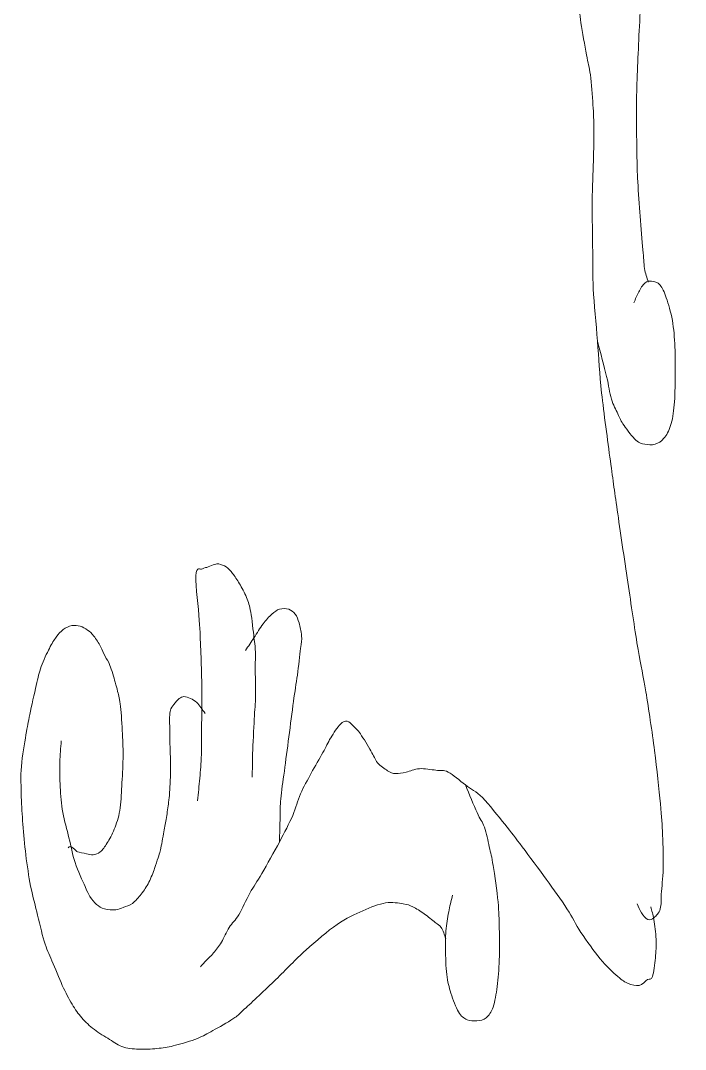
# Model space of a CAD drawing. Header units: millimetres. Extents: x -244 to 210, y -105 to 169.
# Drawn here: x -105.14 to -87.39, y 30.7 to 58.15 of the extents above; entities that cross this region are included whole.
import ezdxf

# ---------------------------------------------------------------- set-up
doc = ezdxf.new("R2010")
doc.units = ezdxf.units.MM
doc.header["$MEASUREMENT"] = 0
doc.layers.add('Camada 1', color=7, linetype='Continuous')

msp = doc.modelspace()

# ---------------------------------------------------------------- linework, layer by layer
at = {"layer": 'Camada 1', "color": 250, "lineweight": 9}
for points, knots in [([(-89.1631, 81.7251), (-89.2039, 81.5596), (-89.1319, 81.0831), (-89.1291, 80.9652), (-89.1291, 80.9652), (-89.1263, 80.8473), (-89.1165, 80.4673), (-89.1123, 80.2577), (-89.1123, 80.2577), (-89.1082, 80.0481), (-89.1011, 79.896), (-89.1041, 79.7074), (-89.1041, 79.7074), (-89.1071, 79.5188), (-89.1129, 79.3204), (-89.1305, 79.1309), (-89.1305, 79.1309), (-89.1481, 78.9414), (-89.1753, 78.769), (-89.2087, 78.5807), (-89.2087, 78.5807), (-89.2421, 78.3923), (-89.282, 78.1761), (-89.3301, 78.0042), (-89.3301, 78.0042), (-89.3783, 77.8323), (-89.4293, 77.6623), (-89.4947, 77.5587), (-89.4947, 77.5587), (-89.5602, 77.4552), (-89.6345, 77.4452), (-89.7109, 77.4015), (-89.7109, 77.4015), (-89.7874, 77.3578), (-89.8762, 77.3054), (-89.9531, 77.2967), (-89.9531, 77.2967), (-90.0299, 77.288), (-90.0926, 77.3142), (-90.1691, 77.3491), (-90.1691, 77.3491), (-90.2456, 77.384), (-90.3481, 77.4408), (-90.411, 77.5063), (-90.411, 77.5063), (-90.474, 77.5718), (-90.5068, 77.6652), (-90.5426, 77.7379), (-90.5426, 77.7379), (-90.5783, 77.8107), (-90.5866, 77.8375), (-90.6249, 77.9416), (-90.6249, 77.9416), (-90.6632, 78.0456), (-90.734, 78.224), (-90.7722, 78.362), (-90.7722, 78.362), (-90.8104, 78.5), (-90.8248, 78.6356), (-90.8522, 78.7626), (-90.8522, 78.7626), (-90.8796, 78.8896), (-90.907, 78.9736), (-90.9366, 79.1238), (-90.9366, 79.1238), (-90.9662, 79.2741), (-91.0052, 79.4844), (-91.0293, 79.6625), (-91.0293, 79.6625), (-91.0535, 79.8406), (-91.0667, 80.0016), (-91.081, 80.1879), (-91.081, 80.1879), (-91.0954, 80.3742), (-91.109, 80.5682), (-91.1153, 80.779), (-91.1153, 80.779), (-91.1217, 80.9898), (-91.1244, 81.2205), (-91.1192, 81.449), (-91.1192, 81.449), (-91.1139, 81.6775), (-91.1008, 81.9342), (-91.0839, 82.1453), (-91.0839, 82.1453), (-91.0671, 82.3563), (-91.0461, 82.5234), (-91.0184, 82.7101), (-91.0184, 82.7101), (-90.9907, 82.8968), (-90.9618, 83.06), (-90.9181, 83.2618), (-90.9181, 83.2618), (-90.8745, 83.4636), (-90.8118, 83.74), (-90.757, 83.9187), (-90.757, 83.9187), (-90.7022, 84.0974), (-90.6621, 84.1725), (-90.5917, 84.3259), (-90.5917, 84.3259), (-90.5213, 84.4793), (-90.4077, 84.7003), (-90.3352, 84.8382), (-90.3352, 84.8382), (-90.2627, 84.9762), (-90.2333, 85.0389), (-90.1569, 85.1534), (-90.1569, 85.1534), (-90.0806, 85.268), (-89.9709, 85.4614), (-89.8777, 85.5246), (-89.8777, 85.5246), (-89.7846, 85.5878), (-89.695, 85.5465), (-89.6097, 85.5246), (-89.6097, 85.5246), (-89.5244, 85.5027), (-89.4529, 85.4548), (-89.3678, 85.3936), (-89.3678, 85.3936), (-89.2827, 85.3323), (-89.191, 85.2629), (-89.1, 85.1577), (-89.1, 85.1577), (-89.0091, 85.0526), (-88.9075, 84.9138), (-88.8237, 84.7647), (-88.8237, 84.7647), (-88.7399, 84.6156), (-88.6799, 84.4502), (-88.5993, 84.2668), (-88.5993, 84.2668), (-88.5188, 84.0834), (-88.4128, 83.8706), (-88.3405, 83.6641), (-88.3405, 83.6641), (-88.2681, 83.4576), (-88.2327, 83.2798), (-88.168, 83.0353), (-88.168, 83.0353), (-88.1034, 82.7907), (-88.0158, 82.4678), (-87.9526, 82.1967), (-87.9526, 82.1967), (-87.8893, 81.9257), (-87.8364, 81.6731), (-87.7889, 81.4106), (-87.7889, 81.4106), (-87.7415, 81.1481), (-87.7058, 80.9266), (-87.6685, 80.6245), (-87.6685, 80.6245), (-87.6312, 80.3225), (-87.597, 79.9785), (-87.5655, 79.6026), (-87.5655, 79.6026), (-87.5341, 79.2267), (-87.5057, 78.7685), (-87.48, 78.371), (-87.48, 78.371), (-87.4544, 77.9736), (-87.4259, 77.6427), (-87.4117, 77.2181), (-87.4117, 77.2181), (-87.3976, 76.7934), (-87.3966, 76.3055), (-87.3955, 75.8293), (-87.3955, 75.8293), (-87.3944, 75.3531), (-87.3991, 74.8293), (-87.4053, 74.3619), (-87.4053, 74.3619), (-87.4114, 73.8945), (-87.4174, 73.5409), (-87.4322, 73.0255), (-87.4322, 73.0255), (-87.447, 72.5101), (-87.472, 71.7723), (-87.494, 71.2699), (-87.494, 71.2699), (-87.516, 70.7675), (-87.5349, 70.4925), (-87.5641, 70.0121), (-87.5641, 70.0121), (-87.5933, 69.5317), (-87.6371, 68.8158), (-87.6691, 68.3875), (-87.6691, 68.3875), (-87.7011, 67.9592), (-87.6982, 68.0207), (-87.7562, 67.4442), (-87.7562, 67.4442), (-87.8143, 66.8677), (-87.9304, 65.7541), (-88.0174, 64.9287), (-88.0174, 64.9287), (-88.1045, 64.1033), (-88.1973, 63.3173), (-88.2786, 62.4917), (-88.2786, 62.4917), (-88.3599, 61.6662), (-88.447, 60.7456), (-88.5052, 59.9762), (-88.5052, 59.9762), (-88.5635, 59.2068), (-88.5957, 58.5353), (-88.6278, 57.8799), (-88.6278, 57.8799), (-88.66, 57.2246), (-88.6879, 56.5883), (-88.6984, 56.0457), (-88.6984, 56.0457), (-88.7089, 55.5031), (-88.6963, 54.9978), (-88.6908, 54.6307), (-88.6908, 54.6307), (-88.6853, 54.2636), (-88.6797, 54.1288), (-88.6655, 53.8446), (-88.6655, 53.8446), (-88.6513, 53.5604), (-88.6285, 53.2289), (-88.6056, 52.9275), (-88.6056, 52.9275), (-88.5828, 52.6261), (-88.5485, 52.268), (-88.5285, 52.0366), (-88.5285, 52.0366), (-88.5085, 51.8051), (-88.5099, 51.6862), (-88.4857, 51.5387), (-88.4857, 51.5387), (-88.4615, 51.3912), (-88.4196, 51.2941), (-88.3865, 51.1718)], [0, 0, 0, 0, 0.0166667, 0.0166667, 0.0166667, 0.0166667, 0.0333333, 0.0333333, 0.0333333, 0.0333333, 0.05, 0.05, 0.05, 0.05, 0.0666667, 0.0666667, 0.0666667, 0.0666667, 0.0833333, 0.0833333, 0.0833333, 0.0833333, 0.1, 0.1, 0.1, 0.1, 0.1166667, 0.1166667, 0.1166667, 0.1166667, 0.1333333, 0.1333333, 0.1333333, 0.1333333, 0.15, 0.15, 0.15, 0.15, 0.1666667, 0.1666667, 0.1666667, 0.1666667, 0.1833333, 0.1833333, 0.1833333, 0.1833333, 0.2, 0.2, 0.2, 0.2, 0.2166667, 0.2166667, 0.2166667, 0.2166667, 0.2333333, 0.2333333, 0.2333333, 0.2333333, 0.25, 0.25, 0.25, 0.25, 0.2666667, 0.2666667, 0.2666667, 0.2666667, 0.2833333, 0.2833333, 0.2833333, 0.2833333, 0.3, 0.3, 0.3, 0.3, 0.3166667, 0.3166667, 0.3166667, 0.3166667, 0.3333333, 0.3333333, 0.3333333, 0.3333333, 0.35, 0.35, 0.35, 0.35, 0.3666667, 0.3666667, 0.3666667, 0.3666667, 0.3833333, 0.3833333, 0.3833333, 0.3833333, 0.4, 0.4, 0.4, 0.4, 0.4166667, 0.4166667, 0.4166667, 0.4166667, 0.4333333, 0.4333333, 0.4333333, 0.4333333, 0.45, 0.45, 0.45, 0.45, 0.4666667, 0.4666667, 0.4666667, 0.4666667, 0.4833333, 0.4833333, 0.4833333, 0.4833333, 0.5, 0.5, 0.5, 0.5, 0.5166667, 0.5166667, 0.5166667, 0.5166667, 0.5333333, 0.5333333, 0.5333333, 0.5333333, 0.55, 0.55, 0.55, 0.55, 0.5666667, 0.5666667, 0.5666667, 0.5666667, 0.5833333, 0.5833333, 0.5833333, 0.5833333, 0.6, 0.6, 0.6, 0.6, 0.6166667, 0.6166667, 0.6166667, 0.6166667, 0.6333333, 0.6333333, 0.6333333, 0.6333333, 0.65, 0.65, 0.65, 0.65, 0.6666667, 0.6666667, 0.6666667, 0.6666667, 0.6833333, 0.6833333, 0.6833333, 0.6833333, 0.7, 0.7, 0.7, 0.7, 0.7166667, 0.7166667, 0.7166667, 0.7166667, 0.7333333, 0.7333333, 0.7333333, 0.7333333, 0.75, 0.75, 0.75, 0.75, 0.7666667, 0.7666667, 0.7666667, 0.7666667, 0.7833333, 0.7833333, 0.7833333, 0.7833333, 0.8, 0.8, 0.8, 0.8, 0.8166667, 0.8166667, 0.8166667, 0.8166667, 0.8333333, 0.8333333, 0.8333333, 0.8333333, 0.85, 0.85, 0.85, 0.85, 0.8666667, 0.8666667, 0.8666667, 0.8666667, 0.8833333, 0.8833333, 0.8833333, 0.8833333, 0.9, 0.9, 0.9, 0.9, 0.9166667, 0.9166667, 0.9166667, 0.9166667, 0.9333333, 0.9333333, 0.9333333, 0.9333333, 0.95, 0.95, 0.95, 0.95, 0.9666667, 0.9666667, 0.9666667, 0.9666667, 1, 1, 1, 1]), ([(-88.68, 34.5851), (-88.6426, 34.5064), (-88.6157, 34.4196), (-88.5678, 34.3492), (-88.5678, 34.3492), (-88.5199, 34.2788), (-88.4526, 34.1881), (-88.395, 34.1658), (-88.395, 34.1658), (-88.3375, 34.1435), (-88.2863, 34.1695), (-88.2307, 34.2182), (-88.2307, 34.2182), (-88.1752, 34.2669), (-88.1018, 34.3371), (-88.0663, 34.454), (-88.0663, 34.454), (-88.0309, 34.5709), (-88.0532, 34.668), (-88.0401, 34.8471), (-88.0401, 34.8471), (-88.027, 35.0261), (-87.9937, 35.2637), (-87.9877, 35.5284), (-87.9877, 35.5284), (-87.9817, 35.7931), (-87.9916, 36.1303), (-88.0043, 36.4193), (-88.0043, 36.4193), (-88.0171, 36.7083), (-88.0285, 36.8818), (-88.0642, 37.2578), (-88.0642, 37.2578), (-88.1, 37.6338), (-88.1542, 38.1743), (-88.2187, 38.6728), (-88.2187, 38.6728), (-88.2833, 39.1713), (-88.3778, 39.7948), (-88.451, 40.245), (-88.451, 40.245), (-88.5241, 40.6952), (-88.5801, 40.9043), (-88.6576, 41.3717), (-88.6576, 41.3717), (-88.735, 41.8392), (-88.8253, 42.4462), (-88.9156, 43.0488), (-88.9156, 43.0488), (-89.0059, 43.6514), (-89.1192, 44.4288), (-89.1994, 44.9878), (-89.1994, 44.9878), (-89.2797, 45.5468), (-89.3253, 45.8653), (-89.3972, 46.4028), (-89.3972, 46.4028), (-89.469, 46.9404), (-89.5731, 47.6795), (-89.6306, 48.2133), (-89.6306, 48.2133), (-89.6881, 48.7472), (-89.7045, 49.1351), (-89.7416, 49.5988), (-89.7416, 49.5988), (-89.7788, 50.0624), (-89.8322, 50.5958), (-89.8536, 50.995), (-89.8536, 50.995), (-89.8749, 51.3943), (-89.8647, 51.5959), (-89.8693, 51.9841), (-89.8693, 51.9841), (-89.874, 52.3722), (-89.8845, 52.9205), (-89.8814, 53.324), (-89.8814, 53.324), (-89.8782, 53.7274), (-89.8576, 54.0815), (-89.8502, 54.4012), (-89.8502, 54.4012), (-89.8427, 54.7209), (-89.8345, 54.9915), (-89.8365, 55.2419), (-89.8365, 55.2419), (-89.8385, 55.4923), (-89.8463, 55.6552), (-89.862, 55.8988), (-89.862, 55.8988), (-89.8778, 56.1423), (-89.9019, 56.4748), (-89.9309, 56.7001), (-89.9309, 56.7001), (-89.9599, 56.9253), (-89.9926, 57.007), (-90.0347, 57.2386), (-90.0347, 57.2386), (-90.0768, 57.4703), (-90.1473, 57.8512), (-90.1836, 58.0896), (-90.1836, 58.0896), (-90.22, 58.328), (-90.2338, 58.4868), (-90.2523, 58.666), (-90.2523, 58.666), (-90.2709, 58.8452), (-90.2924, 58.9857), (-90.2952, 59.1639), (-90.2952, 59.1639), (-90.298, 59.3421), (-90.2937, 59.4892), (-90.2688, 59.7142), (-90.2688, 59.7142), (-90.244, 59.9392), (-90.1893, 60.2641), (-90.1472, 60.5003), (-90.1472, 60.5003), (-90.1052, 60.7365), (-90.0692, 60.8672), (-90.0171, 61.1292), (-90.0171, 61.1292), (-89.965, 61.3911), (-89.8956, 61.7711), (-89.8349, 62.0725), (-89.8349, 62.0725), (-89.7741, 62.3738), (-89.7151, 62.6873), (-89.6527, 62.9372), (-89.6527, 62.9372), (-89.5903, 63.1871), (-89.5331, 63.2814), (-89.462, 63.5661), (-89.462, 63.5661), (-89.391, 63.8508), (-89.3132, 64.2255), (-89.2278, 64.6404), (-89.2278, 64.6404), (-89.1425, 65.0554), (-89.0254, 65.658), (-88.9502, 66.0554), (-88.9502, 66.0554), (-88.8749, 66.4528), (-88.8373, 66.7146), (-88.7766, 67.0249), (-88.7766, 67.0249), (-88.7158, 67.3352), (-88.6365, 67.6355), (-88.5857, 67.9159), (-88.5857, 67.9159), (-88.5349, 68.1962), (-88.5134, 68.4655), (-88.4727, 68.702), (-88.4727, 68.702), (-88.4321, 68.9384), (-88.3803, 69.1208), (-88.3426, 69.3308), (-88.3426, 69.3308), (-88.3049, 69.5409), (-88.2761, 69.7367), (-88.247, 69.9597), (-88.247, 69.9597), (-88.218, 70.1828), (-88.189, 70.4925), (-88.1687, 70.6672), (-88.1687, 70.6672), (-88.1484, 70.8419), (-88.1397, 70.8943), (-88.1252, 71.0079)], [0, 0, 0, 0, 0.0232558, 0.0232558, 0.0232558, 0.0232558, 0.0465116, 0.0465116, 0.0465116, 0.0465116, 0.0697674, 0.0697674, 0.0697674, 0.0697674, 0.0930233, 0.0930233, 0.0930233, 0.0930233, 0.1162791, 0.1162791, 0.1162791, 0.1162791, 0.1395349, 0.1395349, 0.1395349, 0.1395349, 0.1627907, 0.1627907, 0.1627907, 0.1627907, 0.1860465, 0.1860465, 0.1860465, 0.1860465, 0.2093023, 0.2093023, 0.2093023, 0.2093023, 0.2325581, 0.2325581, 0.2325581, 0.2325581, 0.255814, 0.255814, 0.255814, 0.255814, 0.2790698, 0.2790698, 0.2790698, 0.2790698, 0.3023256, 0.3023256, 0.3023256, 0.3023256, 0.3255814, 0.3255814, 0.3255814, 0.3255814, 0.3488372, 0.3488372, 0.3488372, 0.3488372, 0.372093, 0.372093, 0.372093, 0.372093, 0.3953488, 0.3953488, 0.3953488, 0.3953488, 0.4186047, 0.4186047, 0.4186047, 0.4186047, 0.4418605, 0.4418605, 0.4418605, 0.4418605, 0.4651163, 0.4651163, 0.4651163, 0.4651163, 0.4883721, 0.4883721, 0.4883721, 0.4883721, 0.5116279, 0.5116279, 0.5116279, 0.5116279, 0.5348837, 0.5348837, 0.5348837, 0.5348837, 0.5581395, 0.5581395, 0.5581395, 0.5581395, 0.5813953, 0.5813953, 0.5813953, 0.5813953, 0.6046512, 0.6046512, 0.6046512, 0.6046512, 0.627907, 0.627907, 0.627907, 0.627907, 0.6511628, 0.6511628, 0.6511628, 0.6511628, 0.6744186, 0.6744186, 0.6744186, 0.6744186, 0.6976744, 0.6976744, 0.6976744, 0.6976744, 0.7209302, 0.7209302, 0.7209302, 0.7209302, 0.744186, 0.744186, 0.744186, 0.744186, 0.7674419, 0.7674419, 0.7674419, 0.7674419, 0.7906977, 0.7906977, 0.7906977, 0.7906977, 0.8139535, 0.8139535, 0.8139535, 0.8139535, 0.8372093, 0.8372093, 0.8372093, 0.8372093, 0.8604651, 0.8604651, 0.8604651, 0.8604651, 0.8837209, 0.8837209, 0.8837209, 0.8837209, 0.9069767, 0.9069767, 0.9069767, 0.9069767, 0.9302326, 0.9302326, 0.9302326, 0.9302326, 0.9534884, 0.9534884, 0.9534884, 0.9534884, 1, 1, 1, 1]), ([(-88.7716, 50.6216), (-88.7283, 50.7176), (-88.691, 50.8221), (-88.6417, 50.9098), (-88.6417, 50.9098), (-88.5925, 50.9975), (-88.5359, 51.0969), (-88.4773, 51.1456), (-88.4773, 51.1456), (-88.4188, 51.1944), (-88.364, 51.2068), (-88.2958, 51.198), (-88.2958, 51.198), (-88.2275, 51.1893), (-88.1375, 51.1693), (-88.0711, 51.0932), (-88.0711, 51.0932), (-88.0047, 51.0171), (-87.9622, 50.9112), (-87.9071, 50.7526), (-87.9071, 50.7526), (-87.852, 50.594), (-87.7828, 50.3727), (-87.7433, 50.1499), (-87.7433, 50.1499), (-87.7038, 49.9271), (-87.6876, 49.6933), (-87.6747, 49.4424), (-87.6747, 49.4424), (-87.6618, 49.1915), (-87.6636, 48.9145), (-87.6666, 48.6563), (-87.6666, 48.6563), (-87.6697, 48.3981), (-87.6725, 48.1187), (-87.6932, 47.8964), (-87.6932, 47.8964), (-87.7139, 47.6741), (-87.7408, 47.5), (-87.7887, 47.3461), (-87.7887, 47.3461), (-87.8365, 47.1923), (-87.9002, 47.0896), (-87.9704, 47.0055), (-87.9704, 47.0055), (-88.0406, 46.9213), (-88.1184, 46.8746), (-88.2039, 46.8483), (-88.2039, 46.8483), (-88.2895, 46.8219), (-88.3954, 46.8308), (-88.4806, 46.8483), (-88.4806, 46.8483), (-88.5658, 46.8657), (-88.6211, 46.8696), (-88.7139, 46.9531), (-88.7139, 46.9531), (-88.8066, 47.0366), (-88.9525, 47.2278), (-89.0334, 47.3461), (-89.0334, 47.3461), (-89.1143, 47.4644), (-89.1413, 47.5427), (-89.1974, 47.6606), (-89.1974, 47.6606), (-89.2535, 47.7785), (-89.3189, 47.8852), (-89.37, 48.0536), (-89.37, 48.0536), (-89.4211, 48.2221), (-89.4372, 48.3986), (-89.4992, 48.6563), (-89.4992, 48.6563), (-89.5612, 48.9141), (-89.6608, 49.2846), (-89.7416, 49.5988)], [0, 0, 0, 0, 0.05, 0.05, 0.05, 0.05, 0.1, 0.1, 0.1, 0.1, 0.15, 0.15, 0.15, 0.15, 0.2, 0.2, 0.2, 0.2, 0.25, 0.25, 0.25, 0.25, 0.3, 0.3, 0.3, 0.3, 0.35, 0.35, 0.35, 0.35, 0.4, 0.4, 0.4, 0.4, 0.45, 0.45, 0.45, 0.45, 0.5, 0.5, 0.5, 0.5, 0.55, 0.55, 0.55, 0.55, 0.6, 0.6, 0.6, 0.6, 0.65, 0.65, 0.65, 0.65, 0.7, 0.7, 0.7, 0.7, 0.75, 0.75, 0.75, 0.75, 0.8, 0.8, 0.8, 0.8, 0.85, 0.85, 0.85, 0.85, 0.9, 0.9, 0.9, 0.9, 1, 1, 1, 1]), ([(-98.9553, 37.9651), (-98.9523, 38.1748), (-98.955, 38.336), (-98.9462, 38.594), (-98.9462, 38.594), (-98.9374, 38.852), (-98.9155, 39.2535), (-98.9023, 39.5111), (-98.9023, 39.5111), (-98.8891, 39.7688), (-98.8717, 39.9249), (-98.8672, 40.14), (-98.8672, 40.14), (-98.8628, 40.3551), (-98.8741, 40.5899), (-98.8754, 40.7951), (-98.8754, 40.7951), (-98.8767, 41.0004), (-98.8693, 41.2213), (-98.875, 41.3716), (-98.875, 41.3716), (-98.8807, 41.5219), (-98.8893, 41.5201), (-98.9093, 41.686), (-98.9093, 41.686), (-98.9293, 41.852), (-98.9617, 42.1857), (-98.9952, 42.3673), (-98.9952, 42.3673), (-99.0287, 42.549), (-99.0565, 42.6326), (-99.1073, 42.7604), (-99.1073, 42.7604), (-99.1581, 42.8882), (-99.2351, 43.0201), (-99.2972, 43.1272), (-99.2972, 43.1272), (-99.3594, 43.2343), (-99.4212, 43.3279), (-99.4799, 43.4024), (-99.4799, 43.4024), (-99.5386, 43.477), (-99.5878, 43.5317), (-99.6487, 43.5735), (-99.6487, 43.5735), (-99.7096, 43.6153), (-99.7922, 43.6415), (-99.8437, 43.6525), (-99.8437, 43.6525), (-99.8951, 43.6634), (-99.9087, 43.6525), (-99.9564, 43.6394), (-99.9564, 43.6394), (-100.0041, 43.6263), (-100.0749, 43.5932), (-100.1298, 43.5735), (-100.1298, 43.5735), (-100.1847, 43.5539), (-100.2305, 43.5605), (-100.2858, 43.5209), (-100.2858, 43.5209), (-100.3411, 43.4813), (-100.4416, 43.6272), (-100.4593, 43.3366), (-100.4593, 43.3366), (-100.477, 43.046), (-100.3906, 42.4813), (-100.3692, 42.1522), (-100.3692, 42.1522), (-100.3477, 41.823), (-100.3414, 41.6324), (-100.3308, 41.3625), (-100.3308, 41.3625), (-100.3201, 41.0927), (-100.3094, 40.8628), (-100.3054, 40.5335), (-100.3054, 40.5335), (-100.3013, 40.2041), (-100.3051, 39.7161), (-100.3062, 39.3885), (-100.3062, 39.3885), (-100.3073, 39.0609), (-100.3037, 38.8103), (-100.312, 38.5678), (-100.312, 38.5678), (-100.3203, 38.3254), (-100.3383, 38.1444), (-100.3557, 37.9389), (-100.3557, 37.9389), (-100.3731, 37.7335), (-100.3963, 37.5372), (-100.4167, 37.3363)], [0, 0, 0, 0, 0.0416667, 0.0416667, 0.0416667, 0.0416667, 0.0833333, 0.0833333, 0.0833333, 0.0833333, 0.125, 0.125, 0.125, 0.125, 0.1666667, 0.1666667, 0.1666667, 0.1666667, 0.2083333, 0.2083333, 0.2083333, 0.2083333, 0.25, 0.25, 0.25, 0.25, 0.2916667, 0.2916667, 0.2916667, 0.2916667, 0.3333333, 0.3333333, 0.3333333, 0.3333333, 0.375, 0.375, 0.375, 0.375, 0.4166667, 0.4166667, 0.4166667, 0.4166667, 0.4583333, 0.4583333, 0.4583333, 0.4583333, 0.5, 0.5, 0.5, 0.5, 0.5416667, 0.5416667, 0.5416667, 0.5416667, 0.5833333, 0.5833333, 0.5833333, 0.5833333, 0.625, 0.625, 0.625, 0.625, 0.6666667, 0.6666667, 0.6666667, 0.6666667, 0.7083333, 0.7083333, 0.7083333, 0.7083333, 0.75, 0.75, 0.75, 0.75, 0.7916667, 0.7916667, 0.7916667, 0.7916667, 0.8333333, 0.8333333, 0.8333333, 0.8333333, 0.875, 0.875, 0.875, 0.875, 0.9166667, 0.9166667, 0.9166667, 0.9166667, 1, 1, 1, 1]), ([(-99.1343, 41.3454), (-99.0593, 41.4589), (-98.9872, 41.5681), (-98.9093, 41.686), (-98.9093, 41.686), (-98.8314, 41.8039), (-98.7464, 41.948), (-98.667, 42.0529), (-98.667, 42.0529), (-98.5876, 42.1578), (-98.5071, 42.2493), (-98.4334, 42.3149), (-98.4334, 42.3149), (-98.3597, 42.3806), (-98.3012, 42.424), (-98.2258, 42.4459), (-98.2258, 42.4459), (-98.1505, 42.4678), (-98.0534, 42.4679), (-97.9838, 42.4459), (-97.9838, 42.4459), (-97.9142, 42.4239), (-97.858, 42.3772), (-97.811, 42.3149), (-97.811, 42.3149), (-97.7641, 42.2526), (-97.7367, 42.1769), (-97.7075, 42.0791), (-97.7075, 42.0791), (-97.6782, 41.9813), (-97.6463, 41.8611), (-97.6386, 41.7384), (-97.6386, 41.7384), (-97.6309, 41.6158), (-97.6459, 41.5727), (-97.6648, 41.3978), (-97.6648, 41.3978), (-97.6837, 41.2229), (-97.7199, 40.9261), (-97.7517, 40.6903), (-97.7517, 40.6903), (-97.7836, 40.4545), (-97.8183, 40.2579), (-97.856, 39.9828), (-97.856, 39.9828), (-97.8937, 39.7077), (-97.9372, 39.3496), (-97.9777, 39.0395), (-97.9777, 39.0395), (-98.0183, 38.7294), (-98.0632, 38.3975), (-98.0994, 38.1224), (-98.0994, 38.1224), (-98.1357, 37.8472), (-98.1761, 37.5956), (-98.1951, 37.3887), (-98.1951, 37.3887), (-98.2141, 37.1817), (-98.2068, 37.083), (-98.2127, 36.8908), (-98.2127, 36.8908), (-98.2186, 36.6986), (-98.2246, 36.4541), (-98.2305, 36.2357)], [0, 0, 0, 0, 0.0588235, 0.0588235, 0.0588235, 0.0588235, 0.1176471, 0.1176471, 0.1176471, 0.1176471, 0.1764706, 0.1764706, 0.1764706, 0.1764706, 0.2352941, 0.2352941, 0.2352941, 0.2352941, 0.2941176, 0.2941176, 0.2941176, 0.2941176, 0.3529412, 0.3529412, 0.3529412, 0.3529412, 0.4117647, 0.4117647, 0.4117647, 0.4117647, 0.4705882, 0.4705882, 0.4705882, 0.4705882, 0.5294118, 0.5294118, 0.5294118, 0.5294118, 0.5882353, 0.5882353, 0.5882353, 0.5882353, 0.6470588, 0.6470588, 0.6470588, 0.6470588, 0.7058824, 0.7058824, 0.7058824, 0.7058824, 0.7647059, 0.7647059, 0.7647059, 0.7647059, 0.8235294, 0.8235294, 0.8235294, 0.8235294, 0.8823529, 0.8823529, 0.8823529, 0.8823529, 1, 1, 1, 1]), ([(-103.8666, 36.0785), (-103.8119, 36.2018), (-103.6549, 35.9824), (-103.616, 35.9737), (-103.616, 35.9737), (-103.5771, 35.9649), (-103.4518, 35.9344), (-103.3827, 35.9213), (-103.3827, 35.9213), (-103.3135, 35.9082), (-103.2634, 35.8863), (-103.2011, 35.8951), (-103.2011, 35.8951), (-103.1389, 35.9038), (-103.0735, 35.9208), (-103.0109, 35.9737), (-103.0109, 35.9737), (-102.9484, 36.0266), (-102.8914, 36.1087), (-102.8292, 36.2095), (-102.8292, 36.2095), (-102.767, 36.3103), (-102.6956, 36.4309), (-102.6388, 36.5764), (-102.6388, 36.5764), (-102.582, 36.7218), (-102.5258, 36.8761), (-102.4914, 37.0742), (-102.4914, 37.0742), (-102.4571, 37.2724), (-102.4537, 37.4976), (-102.4391, 37.7293), (-102.4391, 37.7293), (-102.4245, 37.961), (-102.407, 38.2301), (-102.404, 38.463), (-102.404, 38.463), (-102.4009, 38.6959), (-102.4094, 38.8862), (-102.4208, 39.1181), (-102.4208, 39.1181), (-102.4321, 39.35), (-102.4506, 39.6609), (-102.4721, 39.8518), (-102.4721, 39.8518), (-102.4935, 40.0427), (-102.5243, 40.1425), (-102.5482, 40.251), (-102.5482, 40.251), (-102.5721, 40.3595), (-102.5809, 40.3848), (-102.6152, 40.5011), (-102.6152, 40.5011), (-102.6494, 40.6174), (-102.7081, 40.8325), (-102.7535, 40.9485), (-102.7535, 40.9485), (-102.799, 41.0646), (-102.8436, 41.1086), (-102.8855, 41.192), (-102.8855, 41.192), (-102.9273, 41.2754), (-102.9549, 41.3586), (-103.0045, 41.4486), (-103.0045, 41.4486), (-103.054, 41.5386), (-103.1232, 41.6573), (-103.1819, 41.731), (-103.1819, 41.731), (-103.2406, 41.8047), (-103.2937, 41.845), (-103.3551, 41.889), (-103.3551, 41.889), (-103.4166, 41.9329), (-103.4805, 41.9745), (-103.5501, 41.9942), (-103.5501, 41.9942), (-103.6196, 42.014), (-103.6957, 42.0228), (-103.7711, 42.0074), (-103.7711, 42.0074), (-103.8465, 41.9921), (-103.9312, 41.9527), (-104.0008, 41.9021), (-104.0008, 41.9021), (-104.0705, 41.8515), (-104.1257, 41.7884), (-104.1873, 41.7047), (-104.1873, 41.7047), (-104.249, 41.6211), (-104.3029, 41.534), (-104.3695, 41.4021), (-104.3695, 41.4021), (-104.4362, 41.2702), (-104.5276, 41.0809), (-104.5866, 40.9151), (-104.5866, 40.9151), (-104.6456, 40.7494), (-104.6705, 40.628), (-104.7213, 40.415), (-104.7213, 40.415), (-104.7721, 40.202), (-104.8452, 39.858), (-104.8909, 39.6386), (-104.8909, 39.6386), (-104.9366, 39.4192), (-104.9573, 39.3302), (-104.9953, 39.099), (-104.9953, 39.099), (-105.0333, 38.8678), (-105.0973, 38.5356), (-105.1184, 38.2534), (-105.1184, 38.2534), (-105.1394, 37.9711), (-105.126, 37.6997), (-105.119, 37.4411), (-105.119, 37.4411), (-105.1119, 37.1825), (-105.0963, 36.9654), (-105.0763, 36.7074), (-105.0763, 36.7074), (-105.0563, 36.4494), (-105.0336, 36.171), (-104.9991, 35.8951), (-104.9991, 35.8951), (-104.9647, 35.6192), (-104.9191, 35.311), (-104.8701, 35.0566), (-104.8701, 35.0566), (-104.8211, 34.8021), (-104.7667, 34.6198), (-104.7064, 34.3753), (-104.7064, 34.3753), (-104.646, 34.1307), (-104.5761, 33.8088), (-104.5081, 33.5892), (-104.5081, 33.5892), (-104.4402, 33.3696), (-104.3816, 33.2616), (-104.3011, 33.0651), (-104.3011, 33.0651), (-104.2206, 32.8686), (-104.1142, 32.6023), (-104.025, 32.41), (-104.025, 32.41), (-103.9357, 32.2177), (-103.8525, 32.0565), (-103.766, 31.9121), (-103.766, 31.9121), (-103.6795, 31.7678), (-103.6065, 31.6591), (-103.507, 31.5453), (-103.507, 31.5453), (-103.4074, 31.4315), (-103.294, 31.327), (-103.1701, 31.2309), (-103.1701, 31.2309), (-103.0462, 31.1347), (-102.8951, 31.0474), (-102.764, 30.9688), (-102.764, 30.9688), (-102.633, 30.8902), (-102.5239, 30.8029), (-102.3838, 30.7592), (-102.3838, 30.7592), (-102.2438, 30.7154), (-102.0828, 30.7111), (-101.9257, 30.7068), (-101.9257, 30.7068), (-101.7686, 30.7024), (-101.5958, 30.7155), (-101.4416, 30.733), (-101.4416, 30.733), (-101.2874, 30.7505), (-101.1708, 30.7679), (-101.0007, 30.8116), (-101.0007, 30.8116), (-100.8307, 30.8553), (-100.5872, 30.9295), (-100.4214, 30.995), (-100.4214, 30.995), (-100.2557, 31.0605), (-100.1649, 31.1173), (-100.0064, 31.2046), (-100.0064, 31.2046), (-99.8478, 31.292), (-99.6115, 31.423), (-99.4702, 31.5191), (-99.4702, 31.5191), (-99.3288, 31.6152), (-99.3491, 31.6064), (-99.1588, 31.7811), (-99.1588, 31.7811), (-98.9685, 31.9558), (-98.6009, 32.3052), (-98.3284, 32.5672), (-98.3284, 32.5672), (-98.0559, 32.8293), (-97.7964, 33.1088), (-97.5239, 33.3533), (-97.5239, 33.3533), (-97.2514, 33.5979), (-96.9475, 33.8598), (-96.6935, 34.0346), (-96.6935, 34.0346), (-96.4396, 34.2095), (-96.218, 34.3054), (-96.0017, 34.4015), (-96.0017, 34.4015), (-95.7855, 34.4975), (-95.5755, 34.5805), (-95.3965, 34.6111), (-95.3965, 34.6111), (-95.2174, 34.6417), (-95.0508, 34.6024), (-94.9297, 34.5849), (-94.9297, 34.5849), (-94.8086, 34.5674), (-94.7642, 34.55), (-94.6704, 34.5063), (-94.6704, 34.5063), (-94.5767, 34.4626), (-94.4674, 34.3927), (-94.368, 34.3229), (-94.368, 34.3229), (-94.2687, 34.253), (-94.1506, 34.1482), (-94.0743, 34.087), (-94.0743, 34.087), (-93.998, 34.0259), (-93.9588, 34.0297), (-93.9102, 33.956), (-93.9102, 33.956), (-93.8616, 33.8823), (-93.8297, 33.7551), (-93.7894, 33.6547)], [0, 0, 0, 0, 0.0166667, 0.0166667, 0.0166667, 0.0166667, 0.0333333, 0.0333333, 0.0333333, 0.0333333, 0.05, 0.05, 0.05, 0.05, 0.0666667, 0.0666667, 0.0666667, 0.0666667, 0.0833333, 0.0833333, 0.0833333, 0.0833333, 0.1, 0.1, 0.1, 0.1, 0.1166667, 0.1166667, 0.1166667, 0.1166667, 0.1333333, 0.1333333, 0.1333333, 0.1333333, 0.15, 0.15, 0.15, 0.15, 0.1666667, 0.1666667, 0.1666667, 0.1666667, 0.1833333, 0.1833333, 0.1833333, 0.1833333, 0.2, 0.2, 0.2, 0.2, 0.2166667, 0.2166667, 0.2166667, 0.2166667, 0.2333333, 0.2333333, 0.2333333, 0.2333333, 0.25, 0.25, 0.25, 0.25, 0.2666667, 0.2666667, 0.2666667, 0.2666667, 0.2833333, 0.2833333, 0.2833333, 0.2833333, 0.3, 0.3, 0.3, 0.3, 0.3166667, 0.3166667, 0.3166667, 0.3166667, 0.3333333, 0.3333333, 0.3333333, 0.3333333, 0.35, 0.35, 0.35, 0.35, 0.3666667, 0.3666667, 0.3666667, 0.3666667, 0.3833333, 0.3833333, 0.3833333, 0.3833333, 0.4, 0.4, 0.4, 0.4, 0.4166667, 0.4166667, 0.4166667, 0.4166667, 0.4333333, 0.4333333, 0.4333333, 0.4333333, 0.45, 0.45, 0.45, 0.45, 0.4666667, 0.4666667, 0.4666667, 0.4666667, 0.4833333, 0.4833333, 0.4833333, 0.4833333, 0.5, 0.5, 0.5, 0.5, 0.5166667, 0.5166667, 0.5166667, 0.5166667, 0.5333333, 0.5333333, 0.5333333, 0.5333333, 0.55, 0.55, 0.55, 0.55, 0.5666667, 0.5666667, 0.5666667, 0.5666667, 0.5833333, 0.5833333, 0.5833333, 0.5833333, 0.6, 0.6, 0.6, 0.6, 0.6166667, 0.6166667, 0.6166667, 0.6166667, 0.6333333, 0.6333333, 0.6333333, 0.6333333, 0.65, 0.65, 0.65, 0.65, 0.6666667, 0.6666667, 0.6666667, 0.6666667, 0.6833333, 0.6833333, 0.6833333, 0.6833333, 0.7, 0.7, 0.7, 0.7, 0.7166667, 0.7166667, 0.7166667, 0.7166667, 0.7333333, 0.7333333, 0.7333333, 0.7333333, 0.75, 0.75, 0.75, 0.75, 0.7666667, 0.7666667, 0.7666667, 0.7666667, 0.7833333, 0.7833333, 0.7833333, 0.7833333, 0.8, 0.8, 0.8, 0.8, 0.8166667, 0.8166667, 0.8166667, 0.8166667, 0.8333333, 0.8333333, 0.8333333, 0.8333333, 0.85, 0.85, 0.85, 0.85, 0.8666667, 0.8666667, 0.8666667, 0.8666667, 0.8833333, 0.8833333, 0.8833333, 0.8833333, 0.9, 0.9, 0.9, 0.9, 0.9166667, 0.9166667, 0.9166667, 0.9166667, 0.9333333, 0.9333333, 0.9333333, 0.9333333, 0.95, 0.95, 0.95, 0.95, 0.9666667, 0.9666667, 0.9666667, 0.9666667, 1, 1, 1, 1]), ([(-100.2161, 39.6684), (-100.288, 39.7644), (-100.3668, 39.8908), (-100.432, 39.9566), (-100.432, 39.9566), (-100.4971, 40.0224), (-100.5471, 40.0352), (-100.6048, 40.0614), (-100.6048, 40.0614), (-100.6624, 40.0876), (-100.7269, 40.1138), (-100.7776, 40.1138), (-100.7776, 40.1138), (-100.8284, 40.1138), (-100.8623, 40.0965), (-100.9073, 40.0614), (-100.9073, 40.0614), (-100.9523, 40.0263), (-101.0052, 39.9611), (-101.0457, 39.9042), (-101.0457, 39.9042), (-101.0863, 39.8473), (-101.1283, 39.8395), (-101.1496, 39.7208), (-101.1496, 39.7208), (-101.1709, 39.6021), (-101.1585, 39.4328), (-101.1586, 39.2753), (-101.1586, 39.2753), (-101.1587, 39.1179), (-101.1545, 38.9521), (-101.1503, 38.7774), (-101.1503, 38.7774), (-101.1461, 38.6028), (-101.1316, 38.4303), (-101.1334, 38.2272), (-101.1334, 38.2272), (-101.1353, 38.0241), (-101.1519, 37.7229), (-101.1613, 37.5662), (-101.1613, 37.5662), (-101.1707, 37.4096), (-101.1755, 37.4029), (-101.1897, 37.2899), (-101.1897, 37.2899), (-101.2039, 37.1768), (-101.2257, 37.0191), (-101.2463, 36.8885), (-101.2463, 36.8885), (-101.267, 36.7578), (-101.2873, 36.6504), (-101.3138, 36.5068), (-101.3138, 36.5068), (-101.3403, 36.3631), (-101.3789, 36.1422), (-101.4052, 36.0264), (-101.4052, 36.0264), (-101.4314, 35.9106), (-101.4443, 35.8981), (-101.4703, 35.8158), (-101.4703, 35.8158), (-101.4964, 35.7336), (-101.521, 35.6413), (-101.5615, 35.5325), (-101.5615, 35.5325), (-101.6021, 35.4237), (-101.6539, 35.2787), (-101.7135, 35.164), (-101.7135, 35.164), (-101.7731, 35.0494), (-101.8435, 34.9427), (-101.9174, 34.8482), (-101.9174, 34.8482), (-101.9913, 34.7537), (-102.0754, 34.6575), (-102.1559, 34.5981), (-102.1559, 34.5981), (-102.2365, 34.5386), (-102.325, 34.5213), (-102.3987, 34.4928), (-102.3987, 34.4928), (-102.4724, 34.4643), (-102.5148, 34.4336), (-102.5981, 34.427), (-102.5981, 34.427), (-102.6813, 34.4205), (-102.8116, 34.4292), (-102.8971, 34.4533), (-102.8971, 34.4533), (-102.9825, 34.4775), (-103.0441, 34.5167), (-103.1093, 34.5718), (-103.1093, 34.5718), (-103.1746, 34.6269), (-103.2353, 34.703), (-103.2868, 34.7824), (-103.2868, 34.7824), (-103.3383, 34.8617), (-103.3502, 34.895), (-103.4166, 35.0456), (-103.4166, 35.0456), (-103.4831, 35.1961), (-103.613, 35.4671), (-103.6854, 35.6854), (-103.6854, 35.6854), (-103.7577, 35.9038), (-103.7925, 36.1225), (-103.847, 36.3452), (-103.847, 36.3452), (-103.9016, 36.5679), (-103.9732, 36.7922), (-104.0128, 37.0218), (-104.0128, 37.0218), (-104.0525, 37.2514), (-104.0686, 37.4786), (-104.0815, 37.7031), (-104.0815, 37.7031), (-104.0944, 37.9276), (-104.0941, 38.1518), (-104.0896, 38.3582), (-104.0896, 38.3582), (-104.0851, 38.5645), (-104.0663, 38.7425), (-104.0546, 38.9347)], [0, 0, 0, 0, 0.03125, 0.03125, 0.03125, 0.03125, 0.0625, 0.0625, 0.0625, 0.0625, 0.09375, 0.09375, 0.09375, 0.09375, 0.125, 0.125, 0.125, 0.125, 0.15625, 0.15625, 0.15625, 0.15625, 0.1875, 0.1875, 0.1875, 0.1875, 0.21875, 0.21875, 0.21875, 0.21875, 0.25, 0.25, 0.25, 0.25, 0.28125, 0.28125, 0.28125, 0.28125, 0.3125, 0.3125, 0.3125, 0.3125, 0.34375, 0.34375, 0.34375, 0.34375, 0.375, 0.375, 0.375, 0.375, 0.40625, 0.40625, 0.40625, 0.40625, 0.4375, 0.4375, 0.4375, 0.4375, 0.46875, 0.46875, 0.46875, 0.46875, 0.5, 0.5, 0.5, 0.5, 0.53125, 0.53125, 0.53125, 0.53125, 0.5625, 0.5625, 0.5625, 0.5625, 0.59375, 0.59375, 0.59375, 0.59375, 0.625, 0.625, 0.625, 0.625, 0.65625, 0.65625, 0.65625, 0.65625, 0.6875, 0.6875, 0.6875, 0.6875, 0.71875, 0.71875, 0.71875, 0.71875, 0.75, 0.75, 0.75, 0.75, 0.78125, 0.78125, 0.78125, 0.78125, 0.8125, 0.8125, 0.8125, 0.8125, 0.84375, 0.84375, 0.84375, 0.84375, 0.875, 0.875, 0.875, 0.875, 0.90625, 0.90625, 0.90625, 0.90625, 0.9375, 0.9375, 0.9375, 0.9375, 1, 1, 1, 1]), ([(-93.2674, 37.7589), (-93.4202, 37.8725), (-93.5961, 38.0357), (-93.7277, 38.1014), (-93.7277, 38.1014), (-93.8593, 38.1671), (-93.9259, 38.1366), (-94.0539, 38.1515), (-94.0539, 38.1515), (-94.182, 38.1664), (-94.3628, 38.1997), (-94.4959, 38.1909), (-94.4959, 38.1909), (-94.629, 38.1822), (-94.7459, 38.1207), (-94.8514, 38.0988), (-94.8514, 38.0988), (-94.9568, 38.0769), (-95.0461, 38.0527), (-95.1287, 38.0592), (-95.1287, 38.0592), (-95.2113, 38.0658), (-95.2651, 38.0899), (-95.3454, 38.1383), (-95.3454, 38.1383), (-95.4256, 38.1866), (-95.5353, 38.2603), (-95.6095, 38.3488), (-95.6095, 38.3488), (-95.6838, 38.4373), (-95.7107, 38.5365), (-95.7869, 38.6647), (-95.7869, 38.6647), (-95.8633, 38.7929), (-95.9888, 39.0073), (-96.0673, 39.1181), (-96.0673, 39.1181), (-96.1459, 39.2288), (-96.1982, 39.2709), (-96.2574, 39.3277), (-96.2574, 39.3277), (-96.3164, 39.3845), (-96.3627, 39.4499), (-96.4215, 39.4588), (-96.4215, 39.4588), (-96.4802, 39.4676), (-96.5288, 39.4551), (-96.6031, 39.3801), (-96.6031, 39.3801), (-96.6774, 39.3052), (-96.7846, 39.1402), (-96.8627, 39.0133), (-96.8627, 39.0133), (-96.9407, 38.8864), (-96.9839, 38.7774), (-97.0704, 38.6202), (-97.0704, 38.6202), (-97.1569, 38.463), (-97.2825, 38.2534), (-97.382, 38.07), (-97.382, 38.07), (-97.4816, 37.8865), (-97.5851, 37.7082), (-97.6677, 37.5197), (-97.6677, 37.5197), (-97.7502, 37.3312), (-97.7815, 37.1578), (-97.8756, 36.9432), (-97.8756, 36.9432), (-97.9697, 36.7286), (-98.0935, 36.4934), (-98.2306, 36.2357), (-98.2306, 36.2357), (-98.3676, 35.978), (-98.5666, 35.6243), (-98.6979, 35.3972), (-98.6979, 35.3972), (-98.8292, 35.1701), (-98.9157, 35.0567), (-99.0182, 34.8731), (-99.0182, 34.8731), (-99.1206, 34.6896), (-99.2199, 34.45), (-99.3125, 34.2966), (-99.3125, 34.2966), (-99.4051, 34.1434), (-99.494, 34.0786), (-99.5721, 33.956), (-99.5721, 33.956), (-99.6502, 33.8334), (-99.7105, 33.6767), (-99.7798, 33.563), (-99.7798, 33.563), (-99.8492, 33.4492), (-99.9139, 33.3621), (-99.9875, 33.2748), (-99.9875, 33.2748), (-100.0612, 33.1873), (-100.1634, 33.1), (-100.2211, 33.0389), (-100.2211, 33.0389), (-100.2788, 32.9777), (-100.296, 32.9516), (-100.3336, 32.9078)], [0, 0, 0, 0, 0.037037, 0.037037, 0.037037, 0.037037, 0.0740741, 0.0740741, 0.0740741, 0.0740741, 0.1111111, 0.1111111, 0.1111111, 0.1111111, 0.1481481, 0.1481481, 0.1481481, 0.1481481, 0.1851852, 0.1851852, 0.1851852, 0.1851852, 0.2222222, 0.2222222, 0.2222222, 0.2222222, 0.2592593, 0.2592593, 0.2592593, 0.2592593, 0.2962963, 0.2962963, 0.2962963, 0.2962963, 0.3333333, 0.3333333, 0.3333333, 0.3333333, 0.3703704, 0.3703704, 0.3703704, 0.3703704, 0.4074074, 0.4074074, 0.4074074, 0.4074074, 0.4444444, 0.4444444, 0.4444444, 0.4444444, 0.4814815, 0.4814815, 0.4814815, 0.4814815, 0.5185185, 0.5185185, 0.5185185, 0.5185185, 0.5555556, 0.5555556, 0.5555556, 0.5555556, 0.5925926, 0.5925926, 0.5925926, 0.5925926, 0.6296296, 0.6296296, 0.6296296, 0.6296296, 0.6666667, 0.6666667, 0.6666667, 0.6666667, 0.7037037, 0.7037037, 0.7037037, 0.7037037, 0.7407407, 0.7407407, 0.7407407, 0.7407407, 0.7777778, 0.7777778, 0.7777778, 0.7777778, 0.8148148, 0.8148148, 0.8148148, 0.8148148, 0.8518519, 0.8518519, 0.8518519, 0.8518519, 0.8888889, 0.8888889, 0.8888889, 0.8888889, 0.9259259, 0.9259259, 0.9259259, 0.9259259, 1, 1, 1, 1]), ([(-93.607, 34.8207), (-93.6388, 34.6897), (-93.6733, 34.5768), (-93.7024, 34.4277), (-93.7024, 34.4277), (-93.7314, 34.2786), (-93.7643, 34.1071), (-93.7805, 33.9298), (-93.7805, 33.9298), (-93.7968, 33.7525), (-93.801, 33.5864), (-93.7982, 33.3795), (-93.7982, 33.3795), (-93.7955, 33.1727), (-93.7891, 32.8998), (-93.7642, 32.6982), (-93.7642, 32.6982), (-93.7392, 32.4967), (-93.7044, 32.3679), (-93.6522, 32.2004), (-93.6522, 32.2004), (-93.6, 32.0329), (-93.5272, 31.8228), (-93.4537, 31.7025), (-93.4537, 31.7025), (-93.3803, 31.5822), (-93.3032, 31.5325), (-93.2205, 31.4929), (-93.2205, 31.4929), (-93.1378, 31.4533), (-93.0464, 31.4579), (-92.9612, 31.4667), (-92.9612, 31.4667), (-92.876, 31.4754), (-92.7838, 31.4831), (-92.7105, 31.5453), (-92.7105, 31.5453), (-92.6371, 31.6075), (-92.5796, 31.6887), (-92.5287, 31.8335), (-92.5287, 31.8335), (-92.4779, 31.9784), (-92.4439, 32.1712), (-92.4159, 32.3838), (-92.4159, 32.3838), (-92.388, 32.5964), (-92.3724, 32.8321), (-92.3635, 33.0913), (-92.3635, 33.0913), (-92.3546, 33.3504), (-92.3573, 33.6715), (-92.3629, 33.9298), (-92.3629, 33.9298), (-92.3685, 34.1881), (-92.3696, 34.3559), (-92.3969, 34.6373), (-92.3969, 34.6373), (-92.4243, 34.9187), (-92.487, 35.3614), (-92.5259, 35.6068), (-92.5259, 35.6068), (-92.5647, 35.8523), (-92.5905, 35.9343), (-92.6292, 36.1047), (-92.6292, 36.1047), (-92.668, 36.2751), (-92.703, 36.4736), (-92.7585, 36.6288), (-92.7585, 36.6288), (-92.814, 36.784), (-92.8721, 36.8333), (-92.957, 37.0218), (-92.957, 37.0218), (-93.0419, 37.2103), (-93.1639, 37.5131), (-93.2674, 37.7589)], [0, 0, 0, 0, 0.05, 0.05, 0.05, 0.05, 0.1, 0.1, 0.1, 0.1, 0.15, 0.15, 0.15, 0.15, 0.2, 0.2, 0.2, 0.2, 0.25, 0.25, 0.25, 0.25, 0.3, 0.3, 0.3, 0.3, 0.35, 0.35, 0.35, 0.35, 0.4, 0.4, 0.4, 0.4, 0.45, 0.45, 0.45, 0.45, 0.5, 0.5, 0.5, 0.5, 0.55, 0.55, 0.55, 0.55, 0.6, 0.6, 0.6, 0.6, 0.65, 0.65, 0.65, 0.65, 0.7, 0.7, 0.7, 0.7, 0.75, 0.75, 0.75, 0.75, 0.8, 0.8, 0.8, 0.8, 0.85, 0.85, 0.85, 0.85, 0.9, 0.9, 0.9, 0.9, 1, 1, 1, 1]), ([(-88.317, 34.5063), (-88.2912, 34.3927), (-88.2626, 34.311), (-88.2395, 34.1656), (-88.2395, 34.1656), (-88.2163, 34.0203), (-88.1866, 33.8161), (-88.1794, 33.6416), (-88.1794, 33.6416), (-88.1721, 33.467), (-88.1808, 33.312), (-88.197, 33.1437), (-88.197, 33.1437), (-88.2132, 32.9754), (-88.2366, 32.753), (-88.2752, 32.6459), (-88.2752, 32.6459), (-88.3138, 32.5387), (-88.3458, 32.6065), (-88.4049, 32.5672), (-88.4049, 32.5672), (-88.464, 32.528), (-88.5424, 32.4276), (-88.6298, 32.41), (-88.6298, 32.41), (-88.7171, 32.3924), (-88.8283, 32.4231), (-88.9237, 32.4624), (-88.9237, 32.4624), (-89.019, 32.5018), (-89.0762, 32.5366), (-89.2001, 32.6459), (-89.2001, 32.6459), (-89.3241, 32.7551), (-89.5022, 32.9208), (-89.6666, 33.1175), (-89.6666, 33.1175), (-89.8308, 33.3142), (-90.0363, 33.6022), (-90.1847, 33.825), (-90.1847, 33.825), (-90.333, 34.0478), (-90.4019, 34.2179), (-90.5559, 34.4539), (-90.5559, 34.4539), (-90.7099, 34.6898), (-90.9099, 34.9649), (-91.1085, 35.24), (-91.1085, 35.24), (-91.3071, 35.5151), (-91.5633, 35.8602), (-91.7475, 36.1047), (-91.7475, 36.1047), (-91.9318, 36.3492), (-92.0367, 36.4883), (-92.2139, 36.7074), (-92.2139, 36.7074), (-92.391, 36.9264), (-92.6347, 37.2435), (-92.8106, 37.4191), (-92.8106, 37.4191), (-92.9866, 37.5946), (-93.1145, 37.6452), (-93.2674, 37.7589)], [0, 0, 0, 0, 0.0588235, 0.0588235, 0.0588235, 0.0588235, 0.1176471, 0.1176471, 0.1176471, 0.1176471, 0.1764706, 0.1764706, 0.1764706, 0.1764706, 0.2352941, 0.2352941, 0.2352941, 0.2352941, 0.2941176, 0.2941176, 0.2941176, 0.2941176, 0.3529412, 0.3529412, 0.3529412, 0.3529412, 0.4117647, 0.4117647, 0.4117647, 0.4117647, 0.4705882, 0.4705882, 0.4705882, 0.4705882, 0.5294118, 0.5294118, 0.5294118, 0.5294118, 0.5882353, 0.5882353, 0.5882353, 0.5882353, 0.6470588, 0.6470588, 0.6470588, 0.6470588, 0.7058824, 0.7058824, 0.7058824, 0.7058824, 0.7647059, 0.7647059, 0.7647059, 0.7647059, 0.8235294, 0.8235294, 0.8235294, 0.8235294, 0.8823529, 0.8823529, 0.8823529, 0.8823529, 1, 1, 1, 1])]:
    msp.add_open_spline(points, degree=3, knots=knots, dxfattribs=at)

doc.saveas('drawing.dxf')
